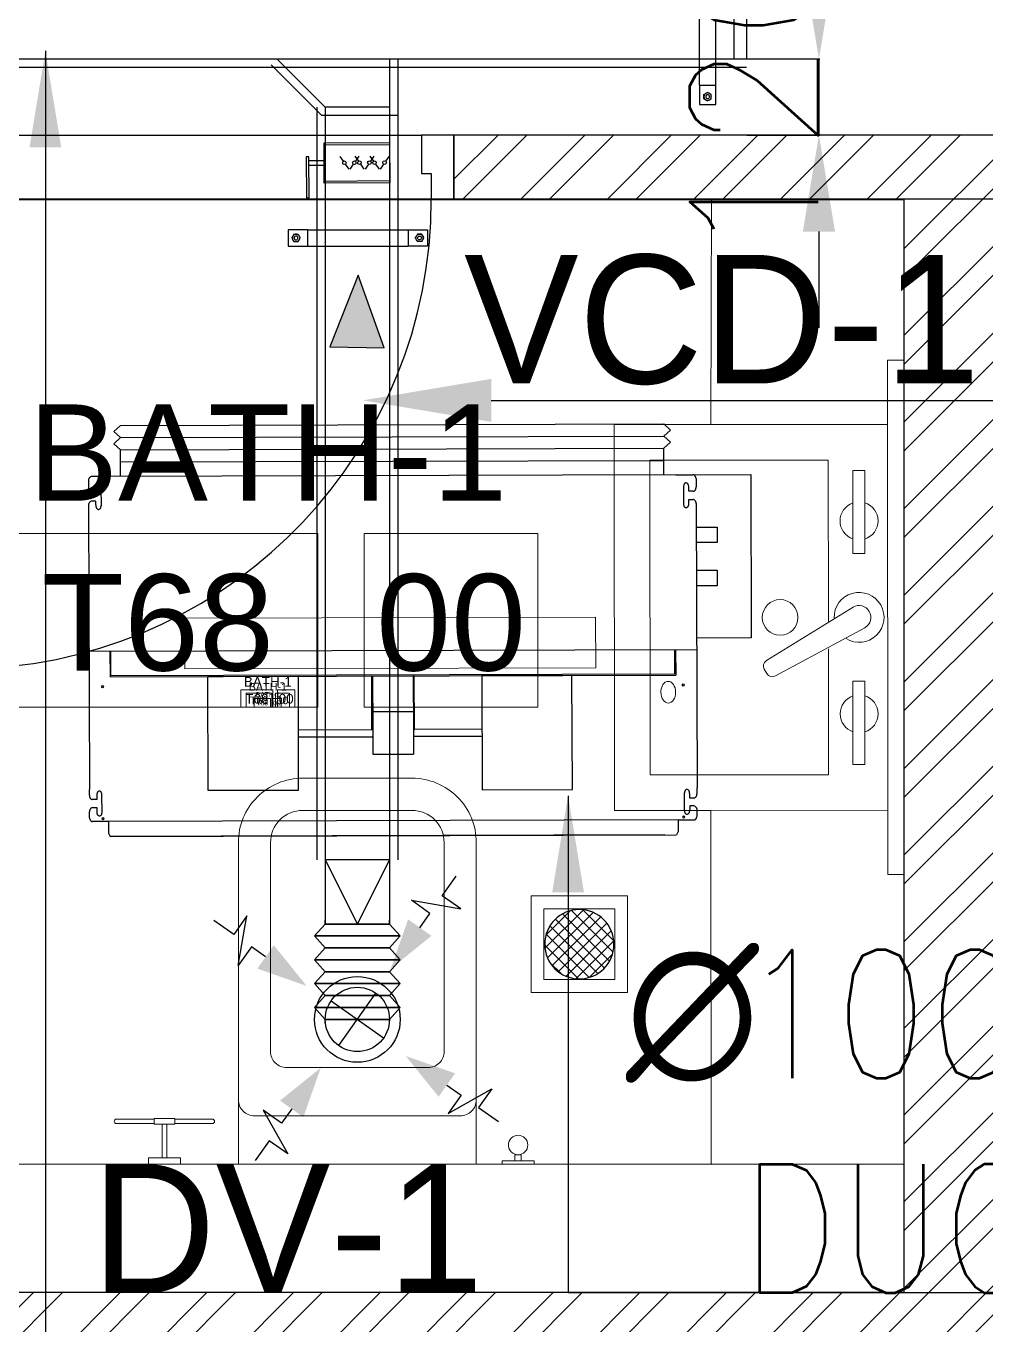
# Model space of a CAD drawing. Header units: millimetres. Extents: x -9226 to 166212, y -13 to 97274.
# Drawn here: x 40885 to 42378, y 39230 to 41250 of the extents above; entities that cross this region are included whole.
import ezdxf
from ezdxf.enums import TextEntityAlignment as Align

# ---------------------------------------------------------------- set-up
doc = ezdxf.new("R2010")
doc.units = ezdxf.units.MM
doc.linetypes.add('HIDDEN', pattern=[9.525, 6.35, -3.175])
doc.layers.get('0').update_dxf_attribs({"color": 8})
doc.layers.get('Defpoints').update_dxf_attribs({"color": 8})
for name, color, linetype in [('-EAD', 30, 'Continuous'), ('-TEXT', 7, 'Continuous'), ('0.WALL OPENING', 2, 'Continuous'), ('1.INS', 8, 'Continuous'), ('1.support 2', 7, 'Continuous'), ('23491-XR-AR-2ND FLOOR PLAN$0$NEC-DR-FIXTURES', 8, 'Continuous'), ('EAD', 30, 'Continuous'), ('ETA-AC-SUPPORT', 25, 'Continuous'), ('IZ-AC-VCD', 4, 'Continuous'), ('IZ-EAD', 200, 'Continuous'), ('M-HVAC-FCU-02', 20, 'Continuous'), ('M-HVAC-FCU-05', 20, 'Continuous'), ('UNIT', 20, 'Continuous'), ('VCD SHE', 7, 'Continuous')]:
    doc.layers.add(name, color=color, linetype=linetype)
for name, color, linetype, lineweight in [('1.TAGGING', 7, 'Continuous', 5), ('1.XREF', 8, 'Continuous', 9), ('23491-XR-AR-2ND FLOOR PLAN$0$A-FIXT-TOIT-PLAN', 8, 'Continuous', 20), ('23491-XR-AR-2ND FLOOR PLAN$0$A-FLOR-IDEN', 8, 'Continuous', 9), ('23491-XR-AR-2ND FLOOR PLAN$0$A-FLOR-IDEN @ 10', 8, 'Continuous', 9), ('23491-XR-AR-2ND FLOOR PLAN$0$A-FLOR-IDEN @ 100', 8, 'Continuous', 9), ('23491-XR-AR-2ND FLOOR PLAN$0$A-FLOR-IDEN @ 5', 8, 'Continuous', 9), ('23491-XR-AR-2ND FLOOR PLAN$0$A-FLOR-IDEN @ 8', 8, 'Continuous', 9), ('23491-XR-AR-2ND FLOOR PLAN$0$A-WALL', 8, 'Continuous', 30), ('23491-XR-AR-2ND FLOOR PLAN$0$A-WALL-PATT', 8, 'Continuous', 5), ('23491-XR-AR-2ND FLOOR PLAN$0$TYP$0$2B+G+19+R Typical Floor$0$A-DOOR', 8, 'Continuous', 25), ('A-ANNO-DIMS', 8, 'Continuous', 9)]:
    doc.layers.add(name, color=color, linetype=linetype, lineweight=lineweight)
doc.styles.add('23491-XR-AR-2ND FLOOR PLAN$0$SDC-TEXT_4_2', font='arial.ttf')
doc.styles.add('JSE', font='romans.shx', dxfattribs={"width": 0.85})
doc.styles.add('ROMANS', font='isocp.shx', dxfattribs={"width": 0.8})
doc.styles.add('SDC-TEXT-ARB', font='sdc-arb.shx', dxfattribs={"height": 0.5})
doc.styles.get("Standard").update_dxf_attribs({"font": 'romans.shx', "height": 200})
doc.dimstyles.new('ISO-25', dxfattribs={"dimtxt": 200, "dimasz": 150, "dimexe": 1.25, "dimexo": 0.625, "dimgap": 1, "dimtad": 1, "dimtoh": 1, "dimdec": 0, "dimrnd": 5, "dimtxsty": 'Standard', "dimcen": 2.5, "dimclrd": 256, "dimclre": 256, "dimclrt": 7, "dimadec": 0, "dimazin": 0, "dimtfac": 1, "dimtdec": 0, "dimtix": 1, "dimtmove": 2, "dimatfit": 3, "dimfxl": 1, "dimarcsym": 1})
doc.dimstyles.new('JSE', dxfattribs={"dimtxt": 50, "dimasz": 150, "dimexe": 0.18, "dimexo": 0.0625, "dimgap": 50, "dimtad": 0, "dimdec": 0, "dimrnd": 5, "dimzin": 0, "dimdsep": 46, "dimtxsty": 'ROMANS', "dimcen": 0.09, "dimclrd": 7, "dimclre": 7, "dimclrt": 7, "dimadec": 0, "dimazin": 0, "dimtfac": 1, "dimtdec": 0, "dimtofl": 0, "dimtmove": 0, "dimatfit": 3, "dimfxl": 1, "dimtolj": 1, "dimtzin": 0, "dimarcsym": 1})
doc.dimstyles.new('JSE-1.25', dxfattribs={"dimtxt": 200, "dimasz": 150, "dimexe": 0.18, "dimexo": 0.0625, "dimgap": 20, "dimtad": 1, "dimdec": 0, "dimrnd": 5, "dimzin": 0, "dimdsep": 46, "dimtxsty": 'ROMANS', "dimcen": 0.09, "dimclrd": 256, "dimclre": 256, "dimclrt": 7, "dimadec": 0, "dimazin": 0, "dimtfac": 1, "dimtdec": 0, "dimtofl": 0, "dimtmove": 0, "dimatfit": 3, "dimfxl": 1, "dimtolj": 1, "dimtzin": 0, "dimarcsym": 0})

# ---------------------------------------------------------------- blocks, each defined once
blk = doc.blocks.new('*U202')
at = {"color": 8, "ltscale": 0.05}
blk.add_line((200, -145), (200, 145), dxfattribs=at)
at = {"color": 8}
for points in [[(0.1, -850), (200.1, -850), (200.1, 750), (0.1, 750)], [(271, 284), (262, 284), (262, 316), (271, 316), (271, 284)], [(200, -225), (205, -225), (205, -275), (200, -275)], [(205, -245), (214.6, -245), (214.6, -255), (205, -255)]]:
    blk.add_lwpolyline(points, close=True, dxfattribs=at)
for points in [[(263, 316), (263, 374.5)], [(270, 316), (270, 374.5)], [(210, 324.9), (200, 324.9)], [(200, 324.9), (200, 275.1)], [(210, 324.9), (210, 275.1)], [(210, 303.5), (262, 303.5)], [(210, 296.5), (262, 296.5)], [(263, 225.5), (263, 284)], [(270, 225.5), (270, 284)], [(210, 275.1), (200, 275.1)]]:
    blk.add_lwpolyline(points, dxfattribs=at)
blk.add_lwpolyline([(800, -85), (800, 85, 0.414214), (700, 185), (200, 185), (200, -185), (700, -185, 0.414214)], format="xyb", close=True, dxfattribs=at)
blk.add_lwpolyline([(300, -185, -0.414214), (275, -160), (275, 160, -0.414214), (300, 185)], format="xyb", dxfattribs=at)
at = {"color": 8, "ltscale": 0.2}
blk.add_lwpolyline([(750, -85), (750, 85, 0.414214), (700, 135), (375, 135, 0.414214), (350, 110), (350, -110, 0.414214), (375, -135), (700, -135, 0.414214)], format="xyb", close=True, dxfattribs=at)
blk.add_circle((425, 0), 50, dxfattribs=at)
at = {"color": 8}
blk.add_circle((229.7, -250), 15.1, dxfattribs=at)
for centre, start, end in [((266.5, 374.5), 0, 180), ((266.5, 225.5), 180, 0)]:
    blk.add_arc(centre, 3.5, start, end, dxfattribs=at)
blk = doc.blocks.new('*U537')
at = {"layer": '23491-XR-AR-2ND FLOOR PLAN$0$TYP$0$2B+G+19+R Typical Floor$0$A-DOOR', "color": 8}
for p, q in [((0.765, 0), (0.035, 0)), ((0.75, -0.1), (0.05, -0.1))]:
    blk.add_line(p, q, dxfattribs=at)
blk.add_lwpolyline([(0.725, 0), (0.725, 0.7289), (0.765, 0.7289), (0.765, 0)], close=True, dxfattribs=at)
for points in [[(0.035, 0), (0, 0), (0, -0.1), (0.05, -0.1), (0.05, -0.04), (0.035, -0.04), (0.035, 0)], [(0.765, 0), (0.8, 0), (0.8, -0.1), (0.75, -0.1), (0.75, -0.04), (0.765, -0.04), (0.765, 0)]]:
    blk.add_lwpolyline(points, dxfattribs=at)
blk.add_arc((0.765, 0), 0.73, 93.1411, 180, dxfattribs=at)
blk = doc.blocks.new('*U205')
at = {"color": 8}
for points in [[(1, 650.2), (0, -850.4), (-300, -850.4), (-300, -300), (-450, -300), (-450, 300), (-300, 300), (-299, 650.2)], [(0, 400), (0, -400), (-25, -400), (-25, 400)], [(-25, -300), (-25, 300), (-450, 300), (-450, -300)], [(-79.1, 228.5), (-79.1, 99.2), (-60.6, 99.2), (-60.6, 228.5)], [(-79.1, -228.5), (-79.1, -99.2), (-60.6, -99.2), (-60.6, -228.5)]]:
    blk.add_lwpolyline(points, close=True, dxfattribs=at)
blk.add_lwpolyline([(-117.3, -6.3), (-117.3, 244.6), (-394.6, 244.6), (-394.6, -244.6), (-117.3, -244.6), (-117.3, -48.9)], dxfattribs=at)
blk.add_lwpolyline([(-60.3, -16, 0.999998), (-78.8, 16), (-213.5, -67.2, 0.405524), (-216.9, -80.7), (-213.1, -87.2, 0.405524), (-199.7, -91)], format="xyb", close=True, dxfattribs=at)
blk.add_circle((-192.3, 0), 27.7, dxfattribs=at)
for centre, radius, start, end in [((-69.5, 150), 29.5, 108.8563, 251.1437), ((-69.5, 150), 29.5, 287.566, 72.434), ((-69.5, 0), 38.8, 238.4369, 181.5631), ((-69.5, -150), 29.5, 108.8563, 251.1437), ((-69.5, -150), 29.5, 287.566, 72.434)]:
    blk.add_arc(centre, radius, start, end, dxfattribs=at)
blk = doc.blocks.new('*U507')
at = {"color": 8, "linetype": 'ByBlock'}
for points in [[(1.3, 0), (-7, 0), (-7, 4.5), (1.3, 4.5)], [(2.5, 0), (7, 0), (7, 4.5), (2.5, 4.5)]]:
    blk.add_lwpolyline(points, close=True, dxfattribs=at)
at = {"color": 8, "linetype": 'ByBlock', "style": '23491-XR-AR-2ND FLOOR PLAN$0$SDC-TEXT_4_2'}
for tag, p in [('ROOM-NAME-2', (0, 9.95)), ('ROOM-NAME-1', (0, 6.6)), ('ROOM-NO.', (-2.85, 2.2)), ('ROOM-FINISH', (4.75, 2.2))]:
    blk.add_attdef(tag, text='', height=2.5, dxfattribs=at).set_placement(p, align=Align.MIDDLE_CENTER)
blk = doc.blocks.new('*U760')
at = {"layer": '23491-XR-AR-2ND FLOOR PLAN$0$A-FLOR-IDEN @ 10', "color": 8}
ref = blk.add_blockref('*U507', (41260.8, 40190.3), dxfattribs=dict(at, xscale=5.999999999999999, yscale=5.999999999999999, zscale=5.999999999999999))
ref.add_attrib('ROOM-NO.', 'T68', dxfattribs={"layer": '0', "color": 0, "linetype": 'ByBlock', "height": 15, "style": '23491-XR-AR-2ND FLOOR PLAN$0$SDC-TEXT_4_2'}).set_placement((41243.7, 40203.5), align=Align.MIDDLE_CENTER)
ref.add_attrib('ROOM-FINISH', '00', dxfattribs={"layer": '0', "color": 0, "linetype": 'ByBlock', "height": 15, "style": '23491-XR-AR-2ND FLOOR PLAN$0$SDC-TEXT_4_2'}).set_placement((41289.3, 40203.5), align=Align.MIDDLE_CENTER)
ref.add_attrib('ROOM-NAME-1', 'BATH-1', dxfattribs={"layer": '0', "color": 0, "linetype": 'ByBlock', "height": 15, "style": '23491-XR-AR-2ND FLOOR PLAN$0$SDC-TEXT_4_2'}).set_placement((41260.8, 40229.9), align=Align.MIDDLE_CENTER)
at = {"layer": '23491-XR-AR-2ND FLOOR PLAN$0$A-FLOR-IDEN @ 100', "color": 8}
ref = blk.add_blockref('*U507', (41260.8, 40190.3), dxfattribs=dict(at, xscale=60, yscale=60, zscale=60))
ref.add_attrib('ROOM-NO.', 'T68', dxfattribs={"layer": '0', "color": 0, "linetype": 'ByBlock', "height": 150, "style": '23491-XR-AR-2ND FLOOR PLAN$0$SDC-TEXT_4_2'}).set_placement((41089.8, 40322.3), align=Align.MIDDLE_CENTER)
ref.add_attrib('ROOM-FINISH', '00', dxfattribs={"layer": '0', "color": 0, "linetype": 'ByBlock', "height": 150, "style": '23491-XR-AR-2ND FLOOR PLAN$0$SDC-TEXT_4_2'}).set_placement((41545.8, 40322.3), align=Align.MIDDLE_CENTER)
ref.add_attrib('ROOM-NAME-1', 'BATH-1', dxfattribs={"layer": '0', "color": 0, "linetype": 'ByBlock', "height": 150, "style": '23491-XR-AR-2ND FLOOR PLAN$0$SDC-TEXT_4_2'}).set_placement((41260.8, 40586.3), align=Align.MIDDLE_CENTER)
at = {"layer": '23491-XR-AR-2ND FLOOR PLAN$0$A-FLOR-IDEN @ 5', "color": 8}
ref = blk.add_blockref('*U507', (41260.8, 40190.3), dxfattribs=dict(at, xscale=3, yscale=3, zscale=3))
ref.add_attrib('ROOM-NO.', 'T68', dxfattribs={"layer": '0', "color": 0, "linetype": 'ByBlock', "height": 7.5, "style": '23491-XR-AR-2ND FLOOR PLAN$0$SDC-TEXT_4_2'}).set_placement((41252.2, 40196.9), align=Align.MIDDLE_CENTER)
ref.add_attrib('ROOM-FINISH', '00', dxfattribs={"layer": '0', "color": 0, "linetype": 'ByBlock', "height": 7.5, "style": '23491-XR-AR-2ND FLOOR PLAN$0$SDC-TEXT_4_2'}).set_placement((41275, 40196.9), align=Align.MIDDLE_CENTER)
ref.add_attrib('ROOM-NAME-1', 'BATH-1', dxfattribs={"layer": '0', "color": 0, "linetype": 'ByBlock', "height": 7.5, "style": '23491-XR-AR-2ND FLOOR PLAN$0$SDC-TEXT_4_2'}).set_placement((41260.8, 40210.1), align=Align.MIDDLE_CENTER)
at = {"layer": '23491-XR-AR-2ND FLOOR PLAN$0$A-FLOR-IDEN @ 8', "color": 8}
ref = blk.add_blockref('*U507', (41260.8, 40190.3), dxfattribs=dict(at, xscale=4.8, yscale=4.8, zscale=4.8))
ref.add_attrib('ROOM-NO.', 'T68', dxfattribs={"layer": '0', "color": 0, "linetype": 'ByBlock', "height": 12, "style": '23491-XR-AR-2ND FLOOR PLAN$0$SDC-TEXT_4_2'}).set_placement((41247.1, 40200.9), align=Align.MIDDLE_CENTER)
ref.add_attrib('ROOM-FINISH', '00', dxfattribs={"layer": '0', "color": 0, "linetype": 'ByBlock', "height": 12, "style": '23491-XR-AR-2ND FLOOR PLAN$0$SDC-TEXT_4_2'}).set_placement((41283.6, 40200.9), align=Align.MIDDLE_CENTER)
ref.add_attrib('ROOM-NAME-1', 'BATH-1', dxfattribs={"layer": '0', "color": 0, "linetype": 'ByBlock', "height": 12, "style": '23491-XR-AR-2ND FLOOR PLAN$0$SDC-TEXT_4_2'}).set_placement((41260.8, 40222), align=Align.MIDDLE_CENTER)
blk = doc.blocks.new('23491-XR-AR-2ND FLOOR PLAN$0$A$C9ddd01cc')
at = {"layer": '23491-XR-AR-2ND FLOOR PLAN$0$NEC-DR-FIXTURES', "linetype": 'ByBlock'}
h = blk.add_hatch(dxfattribs=at)
h.set_pattern_fill('_USER', color=8, scale=17.945026, angle=163.5932, style=0, double=1, pattern_type=0)
h.set_pattern_definition([(45, (-596980.314, -23271.093), (-12.6890497, 12.6890497), []), (135, (-596980.314, -23271.093), (-12.6890497, -12.6890497), [])])
h.paths.add_polyline_path([(100, 171.8, 1), (100, 28.2, 1)])
at = {"layer": '23491-XR-AR-2ND FLOOR PLAN$0$NEC-DR-FIXTURES', "color": 8, "lineweight": 0, "ltscale": 0.5}
for points in [[(0, 0), (0, 200), (200, 200), (200, 0)], [(173.3, 173.3), (173.3, 26.7), (26.7, 26.7), (26.7, 173.3)]]:
    blk.add_lwpolyline(points, close=True, dxfattribs=at)
at = {"layer": '23491-XR-AR-2ND FLOOR PLAN$0$NEC-DR-FIXTURES', "color": 8, "linetype": 'ByBlock'}
blk.add_circle((100, 100), 71.8, dxfattribs=at)
blk = doc.blocks.new('23491-XR-AR-2ND FLOOR PLAN')
at = {"layer": '23491-XR-AR-2ND FLOOR PLAN$0$A-WALL-PATT'}
h = blk.add_hatch(dxfattribs=at)
h.set_pattern_fill('ANSI32', color=8, scale=10)
h.paths.add_polyline_path([(39750, 39730), (39750, 39280), (40550, 39280), (40550, 39730)], flags=16)
h.paths.add_polyline_path([(48000, 39280), (42400, 39280), (42400, 40980), (43000, 40980), (43000, 41080), (41550, 41080), (41550, 40980), (42250, 40980), (42250, 39280), (40650, 39280), (40650, 39830), (39850, 39830), (39850, 40980), (40750, 40980), (40750, 41080), (39850, 41080), (39850, 41180), (39650, 41180), (39650, 39080), (44260, 39080), (44260, 38480), (44360, 38480), (44360, 39080), (48000, 39080)])
at = {"layer": '23491-XR-AR-2ND FLOOR PLAN$0$A-WALL', "color": 8}
for p, q in [((43000, 41080), (41550, 41080)), ((41550, 41080), (41550, 40980)), ((41550, 40980), (42250, 40980)), ((42250, 40980), (42250, 39280)), ((42250, 39280), (40650, 39280))]:
    blk.add_line(p, q, dxfattribs=at)
at = {"layer": '23491-XR-AR-2ND FLOOR PLAN$0$A-FIXT-TOIT-PLAN', "color": 8, "extrusion": (3.40833e-07, -1.2715e-07, 1), "rotation": 0.02052359792242968}
blk.add_blockref('*U205', (42249.7, 40330, 0), dxfattribs=at)
at = {"layer": '23491-XR-AR-2ND FLOOR PLAN$0$A-FIXT-TOIT-PLAN', "color": 8, "extrusion": (3.69115e-14, 2.87316e-07, 1), "rotation": 90.00116121740062}
blk.add_blockref('*U202', (41400, 39279.9, 0), dxfattribs=at)
at = {"layer": '23491-XR-AR-2ND FLOOR PLAN$0$A-FLOR-IDEN'}
blk.add_blockref('*U760', (0, 0), dxfattribs=at)
at = {"layer": '23491-XR-AR-2ND FLOOR PLAN$0$NEC-DR-FIXTURES', "color": 8, "xscale": -0.7499999999999932, "yscale": 0.7499999999999932, "zscale": 0.7499999999999932, "rotation": 180}
blk.add_blockref('23491-XR-AR-2ND FLOOR PLAN$0$A$C9ddd01cc', (41670.2, 39896.8, 0), dxfattribs=at)
at = {"layer": '23491-XR-AR-2ND FLOOR PLAN$0$TYP$0$2B+G+19+R Typical Floor$0$A-DOOR', "color": 8, "xscale": 999.9999999999991, "yscale": 999.9999999999991, "zscale": 999.9999999999991, "rotation": 180.0000000000001}
blk.add_blockref('*U537', (41550, 40980), dxfattribs=at)
blk = doc.blocks.new('XREF')
at = {"layer": 'A-ANNO-DIMS', "color": 8}
blk.add_blockref('23491-XR-AR-2ND FLOOR PLAN', (0, 0), dxfattribs=at)
blk = doc.blocks.new('*U254')
at = {"layer": 'IZ-AC-VCD', "color": 5, "extrusion": (0, 0, -1)}
for p, q in [((41.5, 267.5), (41.5, 216.7)), ((58.5, 216.7), (58.5, 267.5))]:
    blk.add_line(p, q, dxfattribs=at)
at = {"layer": 'IZ-AC-VCD', "color": 5}
for p, q in [((-10, 216.7), (-10, 0)), ((110, 216.7), (110, 0))]:
    blk.add_line(p, q, dxfattribs=at)
for points in [[(29.2, 275.9), (165.1, 275.9), (165.1, 267.5), (29.2, 267.5)], [(-16.7, 0), (116.7, 0), (116.7, 216.7), (-16.7, 216.7)]]:
    blk.add_lwpolyline(points, close=True, dxfattribs=at)
at = {"layer": 'IZ-AC-VCD', "color": 7, "extrusion": (0, 0, -1)}
for points in [[(-28.6, 164.9), (-45.1, 153.4)], [(-54.9, 146.6), (-71.4, 135.1)], [(-54.9, 120.1), (-71.4, 131.5)], [(-28.6, 114.9), (-45.1, 103.4)], [(-28.6, 101.8), (-45.1, 113.2)], [(-54.9, 96.6), (-71.4, 85.1)], [(-28.6, 64.9), (-45.1, 53.4)], [(-28.6, 51.8), (-45.1, 63.2)], [(-54.9, 70.1), (-71.4, 81.5)], [(-54.9, 46.6), (-71.4, 35.1)], [(-28.6, 1.8), (-45.1, 13.2)], [(-54.9, 20.1), (-71.4, 31.5)]]:
    blk.add_lwpolyline(points, dxfattribs=at)
for centre in [(-50, 150), (-50, 116.7), (-50, 100), (-50, 66.7), (-50, 50), (-50, 16.7)]:
    blk.add_circle(centre, 6, dxfattribs=at)
blk = doc.blocks.new('IZ-DV 150')
at = {"layer": 'IZ-EAD'}
for p, q in [((0, 75), (0, -75)), ((-75, 0), (75, 0))]:
    blk.add_line(p, q, dxfattribs=at)
for points in [[(-4.5, 299.5), (-57.4, 299.5), (48.4, 349.7), (-4.5, 349.7), (-4.5, 406.3)], [(-4.5, 258.8), (-4.5, 299.5)], [(-299.5, 4.5), (-299.5, 57.4), (-349.7, -48.4), (-349.7, 4.5), (-406.3, 4.5)], [(299.5, 4.5), (299.5, 57.4), (349.7, -48.4), (349.7, 4.5), (406.3, 4.5)], [(-258.8, 4.5), (-299.5, 4.5)], [(258.8, 4.5), (299.5, 4.5)], [(-4.5, -258.8), (-4.5, -299.5)], [(-4.5, -299.5), (-57.4, -299.5), (48.4, -349.7), (-4.5, -349.7), (-4.5, -406.3)]]:
    blk.add_lwpolyline(points, dxfattribs=at)
for radius in [100, 75]:
    blk.add_circle((0, 0), radius, dxfattribs=at)
for points in [[(28.8, 258.8), (-4.5, 141.6), (-37.9, 258.8)], [(-258.8, -28.8), (-141.6, 4.5), (-258.8, 37.9)], [(258.8, -28.8), (141.6, 4.5), (258.8, 37.9)], [(28.8, -258.8), (-4.5, -141.6), (-37.9, -258.8)]]:
    blk.add_solid(points, dxfattribs=at)
blk = doc.blocks.new('HVAC-VOL-SPD-S01-M-01-0400 R-01$0$HVAC-VOL-SPD-S01-M-01-0400 R-01$0$A$C2F9C6816')
blk.add_hatch(color=256).paths.add_polyline_path([(-198.8, -78.6), (-398.8, -153.6), (-198.8, -228.6)])
for p, q in [((-198.8, -78.6), (-398.8, -153.6)), ((-198.8, -228.6), (-198.8, -78.6)), ((-398.8, -153.6), (-198.8, -228.6))]:
    blk.add_line(p, q)
blk = doc.blocks.new('t')
at = {"layer": 'ETA-AC-SUPPORT', "color": 7, "linetype": 'HIDDEN', "ltscale": 0.3, "extrusion": (2.40653e-07, 5.25136e-08, 1)}
for p, q in [((4429.3, -9484.4, 0), (4379.3, -9484.4, 0)), ((4392.9, -9513, 0), (4404.3, -9506.4, 0)), ((4392.9, -9526.2, 0), (4392.9, -9513, 0)), ((4415.8, -9513, 0), (4404.3, -9506.4, 0)), ((4415.8, -9526.2, 0), (4415.8, -9513, 0)), ((4392.9, -9526.2, 0), (4404.3, -9532.9, 0)), ((4415.8, -9526.2, 0), (4404.3, -9532.9, 0))]:
    blk.add_line(p, q, dxfattribs=at)
at = {"layer": 'ETA-AC-SUPPORT', "color": 7, "linetype": 'Continuous', "ltscale": 0.3, "extrusion": (2.40653e-07, 5.25136e-08, 1), "elevation": 0}
blk.add_lwpolyline([(4429.3, -9484.4), (4429.3, -9543.9), (4379.3, -9543.9), (4379.3, -9484.4)], dxfattribs=at)
at = {"layer": 'ETA-AC-SUPPORT', "color": 7, "linetype": 'HIDDEN', "ltscale": 0.3, "extrusion": (2.40653e-07, 5.25136e-08, 1)}
for radius in [11.5, 6]:
    blk.add_circle((4404.3, -9519.6, 0), radius, dxfattribs=at)
blk = doc.blocks.new('*U549')
at = {"layer": 'ETA-AC-SUPPORT', "color": 7, "linetype": 'Continuous', "ltscale": 0.3, "extrusion": (2.40653e-07, 5.25136e-08, 1)}
for p, q in [((4404.3, -9239.6, 0), (4404.3, -9514.1, 0)), ((4429.3, -9239.6, 0), (4429.3, -9514.1, 0))]:
    blk.add_line(p, q, dxfattribs=at)
at = {"color": 7, "linetype": 'Continuous', "xscale": -0.5, "yscale": 0.5, "zscale": 0.5, "rotation": 180}
blk.add_blockref('t', (2214.7, -13981.8, 0), dxfattribs=at)
at = {"color": 7, "linetype": 'Continuous', "xscale": 0.5, "yscale": 0.5, "zscale": 0.5}
blk.add_blockref('t', (2214.7, -4771.9, 0), dxfattribs=at)
blk = doc.blocks.new('*U554')
at = {"layer": 'ETA-AC-SUPPORT', "color": 7, "linetype": 'Continuous', "ltscale": 0.3, "extrusion": (2.40653e-07, 5.25136e-08, 1)}
for p, q in [((4404.3, -9357.5, 0), (4404.3, -9514.1, 0)), ((4429.3, -9357.5, 0), (4429.3, -9514.1, 0))]:
    blk.add_line(p, q, dxfattribs=at)
at = {"color": 7, "linetype": 'Continuous', "xscale": -0.5, "yscale": 0.5, "zscale": 0.5, "rotation": 180}
blk.add_blockref('t', (2214.7, -14099.7, 0), dxfattribs=at)
at = {"color": 7, "linetype": 'Continuous', "xscale": 0.5, "yscale": 0.5, "zscale": 0.5}
blk.add_blockref('t', (2214.7, -4771.9, 0), dxfattribs=at)
blk = doc.blocks.new('*D468')
at = {"layer": 'Defpoints', "color": 0, "transparency": 16777216}
for p in [(42005.3, 41198.3, 0), (42005.3, 41080), (42117.8, 41080)]:
    blk.add_point(p, dxfattribs=at)
at = {"layer": 'VCD SHE', "lineweight": -2, "transparency": 16777216}
for p, q in [((42117.8, 41348.3), (42117.8, 41498.3)), ((42005.9, 41198.3), (42119.1, 41198.3)), ((42117.8, 41198.3), (42117.8, 41080)), ((42005.9, 41080), (42119.1, 41080)), ((42117.8, 40930), (42117.8, 40780))]:
    blk.add_line(p, q, dxfattribs=at)
at = {"layer": 'VCD SHE', "transparency": 16777216}
for points in [[(42092.8, 41348.3), (42142.8, 41348.3), (42117.8, 41198.3)], [(42092.8, 40930), (42142.8, 40930), (42117.8, 41080)]]:
    blk.add_solid(points, dxfattribs=at)
at = {"layer": 'VCD SHE', "color": 7, "transparency": 16777216, "insert": (42016.8, 41139.2), "char_height": 200, "attachment_point": 5, "rotation": 90}
blk.add_mtext('120', dxfattribs=at)
blk = doc.blocks.new('FCU-03')
at = {"layer": 'M-HVAC-FCU-02', "color": 30}
for p, q in [((-402.3, -23.8), (-402.3, -43.8)), ((402.3, -23.8), (402.3, -43.8)), ((-402.3, -43.8), (-412.3, -53.8)), ((-402.3, -63.8), (-412.3, -53.8)), ((402.3, -43.8), (-402.3, -43.8)), ((402.3, -43.8), (412.3, -53.8)), ((402.3, -63.8), (412.3, -53.8)), ((-402.3, -63.8), (-412.3, -73.8)), ((-402.3, -83.8), (-412.3, -73.8)), ((402.3, -63.8), (-402.3, -63.8)), ((402.3, -63.8), (412.3, -73.8)), ((402.3, -83.8), (412.3, -73.8)), ((402.3, -83.8), (-402.3, -83.8))]:
    blk.add_line(p, q, dxfattribs=at)
at = {"layer": 'M-HVAC-FCU-05', "color": 30}
for p, q in [((-422, 586.7), (-419.6, 592.1)), ((-422, 567.1), (-422, 586.7)), ((419.1, 592.3), (-419.6, 592.1)), ((-402.5, 592.1), (419.1, 592.3)), ((421.5, 586.9), (419.1, 592.3)), ((421.5, 567.3), (421.5, 586.9)), ((-450.2, 561.3), (-450.2, 551.6)), ((-422, 567.6), (-445.8, 567.6)), ((-422, 567.6), (421.5, 567.8)), ((421.5, 567.8), (445.3, 567.8)), ((449.7, 561.5), (449.7, 551.9)), ((-445.1, 544.6), (-439.4, 544.6)), ((-439.4, 544.6), (-439.4, 550.6)), ((-431.6, 552.7), (-431.6, 523.1)), ((431.1, 552.9), (431.2, 523.4)), ((438.9, 544.9), (438.9, 550.8)), ((444.7, 544.9), (438.9, 544.9)), ((-450.2, 524.3), (-450.2, 514.9)), ((-439.2, 531.3), (-445.9, 531.3)), ((-439.2, 524.5), (-439.2, 531.3)), ((438.7, 531.6), (445.5, 531.6)), ((438.7, 524.8), (438.7, 531.6)), ((449.7, 524.6), (449.7, 515.1)), ((-450, 47.3), (-450.2, 514.9)), ((-132, 517.4), (-265.5, 517.3)), ((-265.5, 517.3), (-265.4, 329.5)), ((-131.9, 329.6), (-132, 517.4)), ((140.3, 517.5), (273.7, 517.5)), ((140.3, 329.6), (140.3, 517.5)), ((273.7, 517.5), (273.8, 329.7)), ((450, 47.6), (449.7, 515.1)), ((29.7, 458.4), (-30.5, 458.4)), ((-30.4, 388.7), (-30.5, 458.4)), ((29.8, 388.7), (29.7, 458.4)), ((-132, 429.5), (-30.5, 429.5)), ((140.3, 429.5), (29.8, 429.5)), ((-132, 417.5), (-30.4, 417.6)), ((-31.8, 417.6), (-31.8, 329.6)), ((-30.4, 417.6), (-31.8, 417.6)), ((-30.4, 329.6), (-30.4, 417.6)), ((29.8, 329.6), (29.8, 417.6)), ((29.8, 417.6), (31.1, 417.6)), ((140.3, 417.6), (29.8, 417.6)), ((31.1, 417.6), (31.1, 329.6)), ((-30.4, 388.7), (29.8, 388.7)), ((418.7, 329.7), (-419, 329.5)), ((-418.9, 287.8), (-419, 329.5)), ((-417.9, 327.9), (417.6, 328.2)), ((-417.9, 327.9), (-417.9, 287.8)), ((-265.4, 329.5), (-131.9, 329.6)), ((-31.8, 329.6), (-30.4, 329.6)), ((31.1, 329.6), (29.8, 329.6)), ((273.8, 329.7), (140.3, 329.6)), ((417.6, 328.2), (417.6, 288.1)), ((418.7, 288.1), (418.7, 329.7)), ((-450.1, 287.8), (449.9, 288.1)), ((-531, 268.5), (-450.1, 268.6)), ((-530.9, -0.2), (-531, 268.5)), ((-480.8, 157), (-480.8, 182.5)), ((-480.8, 182.5), (-450, 182.5)), ((-450, 157), (-480.8, 157)), ((-480.8, 111.4), (-450, 111.4)), ((-480.8, 86), (-480.8, 111.4)), ((-450, 86), (-480.8, 86)), ((-450, 47.3), (-450, 56.9)), ((-439.2, 40.3), (-445, 40.3)), ((-439.2, 46.3), (-439.2, 40.3)), ((-431.4, 18.8), (-431.4, 48.4)), ((431.4, 19), (431.4, 48.6)), ((439.2, 46.5), (439.2, 40.6)), ((439.2, 40.6), (445, 40.6)), ((450, 47.6), (450, 57.2)), ((-450, 6.3), (-450, 20)), ((-445.7, 27), (-439, 27)), ((-439, 27), (-439, 20.2)), ((439, 27.3), (439, 20.4)), ((445.7, 27.3), (439, 27.3)), ((450, 6.6), (450, 20.3)), ((-420.5, -0.1), (420.5, 0.1)), ((402.3, 0.1), (402.3, -23.7)), ((420.2, 0.1), (444.7, 0.1)), ((-435, -0.1), (-530.9, -0.2)), ((-420.2, -0.1), (-444.7, -0.1)), ((-402.3, -0.1), (-402.3, -23.9)), ((402.3, -23.7), (-402.3, -23.9)), ((402.3, -23.7), (-402.3, -23.9))]:
    blk.add_line(p, q, dxfattribs=at)
at = {"layer": 'M-HVAC-FCU-05', "color": 30, "lineweight": 18}
for p, q in [((-300.6, 316.9), (307.7, 317.1)), ((-300.6, 233.5), (-300.6, 316.9)), ((307.7, 317.1), (307.7, 233.7)), ((307.7, 233.7), (-300.6, 233.5))]:
    blk.add_line(p, q, dxfattribs=at)
at = {"layer": 'M-HVAC-FCU-05', "color": 30}
for points in [[(-445.8, 567.6, 0.14745), (-447.3, 567.2, 0.057538), (-447.9, 566.8, 0.043631), (-448.4, 566.2, 0.037373), (-448.9, 565.4, 0.018686), (-449.2, 564.8, 0.02183), (-449.5, 563.9, 0.03988), (-450.1, 561.5, 0.006038), (-450.2, 561.3)], [(-435.5, 558.3, 0.03023), (-435.7, 558.3, 0.042163), (-436.2, 558.1, 0.109989), (-437.5, 557.3, 0.060394), (-438.2, 556.3, 0.042159), (-438.7, 555.4, 0.031845), (-439, 554.3, 0.028129), (-439.2, 553.1, 0.024443), (-439.4, 551.6, 0.013294), (-439.4, 550.6)], [(-431.6, 552.7, 0.018031), (-431.6, 553.2, 0.033701), (-431.7, 554.5, 0.041222), (-432, 555.7, 0.04728), (-432.4, 556.6, 0.066586), (-433, 557.4, 0.138842), (-434.5, 558.2, 0.036684), (-435, 558.3, 0.034492), (-435.5, 558.3)], [(431.1, 553, -0.018031), (431.1, 553.5, -0.033701), (431.3, 554.8, -0.041222), (431.6, 555.9, -0.04728), (432, 556.9, -0.066586), (432.6, 557.6, -0.138842), (434, 558.5, -0.036684), (434.5, 558.5, -0.034492), (435.1, 558.5)], [(435.1, 558.5, -0.03023), (435.3, 558.5, -0.042163), (435.7, 558.4, -0.109989), (437.1, 557.5, -0.060394), (437.8, 556.6, -0.042159), (438.3, 555.6, -0.031845), (438.6, 554.6, -0.028129), (438.8, 553.3, -0.024443), (438.9, 551.9, -0.013294), (438.9, 550.9)], [(445.3, 567.8, -0.14745), (446.8, 567.5, -0.057538), (447.4, 567, -0.043631), (447.9, 566.4, -0.037373), (448.4, 565.6, -0.018686), (448.7, 565, -0.02183), (449.1, 564.1, -0.03988), (449.7, 561.8, -0.006038), (449.7, 561.5)], [(-450.2, 551.6, 0.032566), (-450.1, 550.3, 0.04988), (-449.7, 548.7, 0.245422), (-445.4, 544.7, 0.018987), (-445.1, 544.6)], [(449.7, 551.9, -0.032566), (449.6, 550.6, -0.04988), (449.2, 549, -0.245422), (444.9, 544.9, -0.018987), (444.7, 544.9)], [(-445.9, 531.3, 0.028262), (-446.1, 531.3, 0.052211), (-446.7, 531.2, 0.123145), (-448.2, 530.2, 0.055731), (-448.9, 529.4, 0.037382), (-449.3, 528.6, 0.033882), (-449.7, 527.6, 0.029807), (-450, 526.4, 0.025735), (-450.1, 525, 0.009134), (-450.2, 524.3)], [(-435.3, 517.5, -0.026495), (-435.5, 517.5, -0.048004), (-436.1, 517.7, -0.118717), (-437.6, 518.9, -0.058793), (-438.3, 519.9, -0.041358), (-438.7, 521, -0.031459), (-439, 522.1, -0.027983), (-439.1, 523.3, -0.020442), (-439.2, 524.5)], [(-431.6, 523.1, -0.01724), (-431.7, 522.4, -0.027058), (-432, 521.1, -0.037824), (-432.5, 519.8, -0.040466), (-432.9, 518.9, -0.050447), (-433.5, 518.3, -0.055402), (-434, 517.9, -0.140685), (-435.3, 517.5)], [(431.2, 523.4, 0.01724), (431.3, 522.7, 0.027058), (431.6, 521.3, 0.037824), (432.1, 520, 0.040466), (432.5, 519.2, 0.050447), (433.1, 518.5, 0.055402), (433.6, 518.1, 0.140685), (434.9, 517.8)], [(434.9, 517.8, 0.026495), (435.1, 517.8, 0.048004), (435.7, 518, 0.118717), (437.2, 519.2, 0.058793), (437.9, 520.2, 0.041358), (438.3, 521.2, 0.031459), (438.6, 522.3, 0.027983), (438.7, 523.6, 0.020442), (438.7, 524.8)], [(445.5, 531.6, -0.028262), (445.6, 531.6, -0.052211), (446.3, 531.5, -0.123145), (447.8, 530.5, -0.055731), (448.5, 529.7, -0.037382), (448.9, 528.9, -0.033882), (449.3, 527.9, -0.029807), (449.5, 526.7, -0.025735), (449.7, 525.2, -0.009134), (449.7, 524.6)], [(-445, 40.3, -0.018958), (-445.2, 40.4, -0.034322), (-445.9, 40.6, -0.196303), (-449.3, 44, -0.051286), (-449.8, 45.5, -0.034229), (-450, 46.7, -0.012756), (-450, 47.3)], [(-435.4, 54, 0.03023), (-435.6, 53.9, 0.042163), (-436, 53.8, 0.109989), (-437.3, 52.9, 0.060394), (-438.1, 52, 0.042159), (-438.5, 51, 0.031845), (-438.9, 50, 0.028129), (-439.1, 48.8, 0.024443), (-439.2, 47.3, 0.013294), (-439.2, 46.3)], [(-431.4, 48.4, 0.018031), (-431.4, 48.9, 0.033701), (-431.6, 50.2, 0.041222), (-431.8, 51.4, 0.04728), (-432.3, 52.3, 0.066586), (-432.9, 53.1, 0.138842), (-434.3, 53.9, 0.036684), (-434.8, 53.9, 0.034492), (-435.4, 54)], [(431.4, 48.6, -0.018031), (431.4, 49.1, -0.033701), (431.5, 50.4, -0.041222), (431.8, 51.6, -0.04728), (432.2, 52.5, -0.066586), (432.8, 53.3, -0.138842), (434.3, 54.1, -0.036684), (434.8, 54.2, -0.034492), (435.3, 54.2)], [(435.3, 54.2, -0.03023), (435.5, 54.2, -0.042163), (436, 54.1, -0.109989), (437.3, 53.2, -0.060394), (438, 52.3, -0.042159), (438.5, 51.3, -0.031845), (438.8, 50.3, -0.028129), (439.1, 49, -0.024443), (439.2, 47.5, -0.013294), (439.2, 46.5)], [(445, 40.6, 0.018958), (445.2, 40.6, 0.034322), (445.9, 40.9, 0.196303), (449.3, 44.3, 0.051286), (449.8, 45.7, 0.034229), (449.9, 47, 0.012756), (450, 47.6)], [(-450, 20, -0.023667), (-449.9, 21.5, -0.027559), (-449.6, 22.9, -0.031647), (-449.3, 23.9, -0.050593), (-448.7, 25.1, -0.087102), (-447.7, 26.3, -0.09091), (-446.5, 26.9, -0.051146), (-445.9, 27, -0.028286), (-445.7, 27)], [(-439, 20.2, 0.024663), (-439, 18.7, 0.02816), (-438.8, 17.5, 0.038602), (-438.4, 16.3, 0.064309), (-437.7, 14.9, 0.093157), (-436.6, 13.7, 0.077975), (-435.5, 13.3, 0.035164), (-435.2, 13.2)], [(439, 20.4, -0.024663), (438.9, 19, -0.02816), (438.8, 17.8, -0.038602), (438.4, 16.5, -0.064309), (437.7, 15.2, -0.093157), (436.6, 14, -0.077975), (435.5, 13.5, -0.035164), (435.1, 13.4)], [(450, 20.3, 0.023667), (449.9, 21.8, 0.027559), (449.6, 23.1, 0.031647), (449.3, 24.2, 0.050593), (448.7, 25.4, 0.087102), (447.7, 26.5, 0.09091), (446.5, 27.1, 0.051146), (445.9, 27.3, 0.028286), (445.7, 27.3)], [(-444.7, -0.1, -0.056961), (-445.7, -0.1, -0.127139), (-447.5, 0.8, -0.061243), (-448.4, 1.7, -0.044469), (-449, 2.7, -0.028142), (-449.4, 3.6, -0.053001), (-450, 6.1, -0.008073), (-450, 6.3)], [(-435.2, 13.2, 0.153575), (-433.7, 13.6, 0.053761), (-433.2, 14.1, 0.04127), (-432.8, 14.6, 0.041237), (-432.3, 15.5, 0.025049), (-432, 16.2, 0.04783), (-431.4, 18.5, 0.006337), (-431.4, 18.8)], [(435.1, 13.4, -0.153575), (433.7, 13.9, -0.053761), (433.2, 14.3, -0.04127), (432.8, 14.8, -0.041237), (432.3, 15.7, -0.025049), (432, 16.5, -0.04783), (431.4, 18.8, -0.006337), (431.4, 19)], [(444.7, 0.1, 0.056961), (445.7, 0.2, 0.127139), (447.5, 1.1, 0.061243), (448.3, 2, 0.044469), (449, 3, 0.028142), (449.4, 3.9, 0.053001), (450, 6.3, 0.008073), (450, 6.6)]]:
    blk.add_lwpolyline(points, format="xyb", dxfattribs=at)
for centre, start_param, end_param in [((-430.2, 563), 4.712389, 10.995574), ((429.8, 563.2), -1.570796, 4.712389), ((-430.1, 345.7), 4.712389, 10.995574), ((429.8, 345.9), -1.570796, 4.712389)]:
    blk.add_ellipse(centre, major_axis=(0, 1.98), ratio=0.61, start_param=start_param, end_param=end_param, dxfattribs=at)
at = {"layer": 'M-HVAC-FCU-05', "color": 30, "lineweight": 18}
blk.add_ellipse((-407.9, 357.6), major_axis=(0, 17.9), ratio=0.61, start_param=-1.570796, end_param=4.712389, dxfattribs=at)
blk = doc.blocks.new('A$C9f30d11e')
at = {"layer": 'UNIT', "linetype": 'ByBlock', "xscale": 1.05, "yscale": 0.945, "rotation": 179.9952536884985}
blk.add_blockref('FCU-03', (-150.8, 132.4), dxfattribs=at)
blk = doc.blocks.new('A$Cae2e412a')
at = {"layer": '0.WALL OPENING', "rotation": 0.157398933403965}
blk.add_blockref('A$C9f30d11e', (30439.8, 29882.6, 0), dxfattribs=at)

msp = doc.modelspace()

# ---------------------------------------------------------------- block references
at = {"layer": '1.XREF'}
msp.add_blockref('XREF', (0, 0), dxfattribs=at)

# ---------------------------------------------------------------- next in the draw order: linework, layer by layer
at = {"color": 30, "true_color": 0xf26722}
for points in [[(41350, 39699), (41350, 39705), (41450, 39705), (41466.7, 39723.5), (41333.3, 39723.5), (41350, 39742), (41450, 39742), (41466.7, 39760.5), (41333.3, 39760.5), (41350, 39779), (41450, 39779), (41466.7, 39797.5), (41333.3, 39797.5), (41350, 39816.1), (41450, 39816.1), (41466.7, 39834.6), (41333.3, 39834.6), (41350, 39853.1), (41450, 39853.1), (41450, 39859.1)], [(41450, 39699), (41450, 39705), (41350, 39705), (41333.3, 39723.5), (41466.7, 39723.5), (41450, 39742), (41350, 39742), (41333.3, 39760.5), (41466.7, 39760.5), (41450, 39779), (41350, 39779), (41333.3, 39797.5), (41466.7, 39797.5), (41450, 39816.1), (41350, 39816.1), (41333.3, 39834.6), (41466.7, 39834.6), (41450, 39853.1), (41350, 39853.1), (41350, 39859.1)]]:
    msp.add_lwpolyline(points, dxfattribs=at)
at = {"layer": '1.INS', "elevation": 0}
for points in [[(41463, 41198.3), (41463, 41110.3), (41344.6, 41110.3), (41265.8, 41189.1)], [(41463, 41198.3), (41463, 39953.2)], [(38945.3, 41185.3), (42005.3, 41185.3)], [(41337, 41123.3), (41337, 39953.2)]]:
    msp.add_lwpolyline(points, dxfattribs=at)
at = {"layer": '1.INS', "color": 7}
msp.add_lwpolyline([(41608.3, 40667.4), (50500, 40667.4)], dxfattribs=at)
msp.add_solid([(41608.3, 40634.1), (41408.3, 40667.4), (41608.3, 40700.8)], dxfattribs=at)
at = {"layer": 'EAD', "elevation": 0}
for points in [[(41985.3, 41398.3), (41985.3, 41198.3)], [(42005.3, 41398.3), (42005.3, 41198.3)], [(38945.3, 41198.3), (42005.3, 41198.3)], [(41450, 41198.3), (41450, 41123.3), (41350, 41123.3), (41275, 41198.3)], [(41450, 41198.3), (41450, 39953.2)], [(41350, 41123.3), (41350, 39953.2)], [(41450, 39953.2), (41350, 39953.2)], [(41350, 39953.2), (41350, 39853.2)], [(41350, 39953.2), (41400, 39853.2), (41450, 39953.2)], [(41450, 39953.2), (41450, 39853.2)], [(41450, 39853.2), (41350, 39853.2)]]:
    msp.add_lwpolyline(points, dxfattribs=at)

# ---------------------------------------------------------------- next in the draw order: block references
at = {"layer": '-EAD', "extrusion": (6.16134e-06, 3.46539e-05, 1), "xscale": 0.5613210269334029, "yscale": 0.5613210269334029, "zscale": 0.5613210269334029, "rotation": 269.1074912539804}
msp.add_blockref('HVAC-VOL-SPD-S01-M-01-0400 R-01$0$HVAC-VOL-SPD-S01-M-01-0400 R-01$0$A$C2F9C6816', (41196.6, 39020.7, 46640459.7), dxfattribs=at)
at = {"color": 8, "extrusion": (-8.38789e-07, 4.88119e-06, 1), "xscale": 0.6666666666666669, "yscale": 0.6666666666666669, "zscale": 0.6666666666666669, "rotation": 54.75053498729744}
msp.add_blockref('IZ-DV 150', (41400, 39704.9, 0.2), dxfattribs=at)
at = {"layer": '1.support 2', "linetype": 'ByBlock', "extrusion": (4.02055e-07, -3.5195e-05, 1), "xscale": 1.001591528757322, "yscale": 1.001591528757322, "zscale": 1.001591528757322, "rotation": 180}
msp.add_blockref('*U549', (46368.6, 31903, -1.5), dxfattribs=at)
at = {"layer": '1.support 2', "linetype": 'ByBlock', "extrusion": (-3.5195e-05, -4.02055e-07, 1), "xscale": 1.001591528757322, "yscale": 1.001591528757322, "zscale": 1.001591528757322, "rotation": 89.99999999918921}
msp.add_blockref('*U554', (31949.9, 36496.1, -1.5), dxfattribs=at)
at = {"layer": 'IZ-AC-VCD', "extrusion": (-1.73953e-07, -0.000551811, 1), "xscale": -0.4695684231146194, "yscale": 0.4695684231146194, "zscale": 0.469568423114619, "rotation": 90.32724824288654}
msp.add_blockref('*U254', (41450, 41060.7, -22), dxfattribs=at)
at = {"layer": 'VCD SHE'}
msp.add_blockref('A$Cae2e412a', (11165.6, 10535.8, 0), dxfattribs=at)

# ---------------------------------------------------------------- next in the draw order: texts
at = {"layer": '-TEXT', "extrusion": (3.5195e-05, 4.02055e-07, 1), "insert": (41996, 39813.3, -8.7), "char_height": 200, "width": 2536.527, "attachment_point": 1, "text_direction": (1, 0, -3.5e-05), "style": 'JSE'}
msp.add_mtext('100 FLEX\\PDUCT', dxfattribs=at)
at = {"layer": 'VCD SHE', "style": 'SDC-TEXT-ARB'}
for s, p in [('VCD-1', (41565.8, 40693.7)), ('∅', (41817.5, 39619.5, 0)), ('DV-1', (40986.5, 39280))]:
    msp.add_text(s, height=200, dxfattribs=at).set_placement(p)

# ---------------------------------------------------------------- next in the draw order: dimensions: what is measured, and where the dimension line sits
at = {"layer": 'VCD SHE'}
dim = msp.add_linear_dim(base=(42117.8, 41080), p1=(42005.3, 41198.3, 0), p2=(42005.3, 41080), angle=90, dimstyle='ISO-25', dxfattribs=at)
dim.commit()
dim.dimension.update_dxf_attribs({"geometry": '*D468', "text_midpoint": (42016.8, 41139.2)})

# ---------------------------------------------------------------- next in the draw order: leaders
at = {"layer": '1.INS'}
for points in [[(40914.9, 41210.7), (40914.9, 38600.3), (55000, 38600.3)], [(36138.6, 40980.7), (55000, 40980.7)], [(40415.2, 40245.1), (40415.2, 38008), (50500, 38008)]]:
    msp.add_leader(points, dimstyle='JSE', override={"dimgap": 50, "dimtad": 0}, dxfattribs=at)
at = {"layer": '1.TAGGING', "color": 6}
msp.add_leader([(41727.7, 40052.6, 0), (41727.7, 39280, 0), (50500, 39280, 0)], dimstyle='JSE-1.25', override={"dimgap": 20, "dimtad": 0}, dxfattribs=at)

doc.saveas('drawing.dxf')
